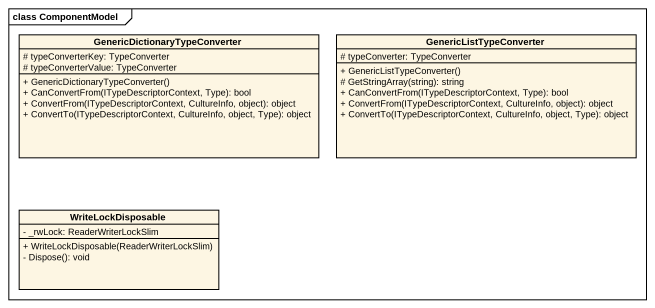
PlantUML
@startuml
mainframe class ComponentModel
hide circle
hide empty members
skinparam classAttributeIconSize 0
class "GenericDictionaryTypeConverter" as GenericDictionaryTypeConvert {
  # typeConverterKey: TypeConverter
  # typeConverterValue: TypeConverter
  + GenericDictionaryTypeConverter()
  + CanConvertFrom(ITypeDescriptorContext, Type): bool
  + ConvertFrom(ITypeDescriptorContext, CultureInfo, object): object
  + ConvertTo(ITypeDescriptorContext, CultureInfo, object, Type): object
}
class GenericListTypeConverter {
  # typeConverter: TypeConverter
  + GenericListTypeConverter()
  # GetStringArray(string): string
  + CanConvertFrom(ITypeDescriptorContext, Type): bool
  + ConvertFrom(ITypeDescriptorContext, CultureInfo, object): object
  + ConvertTo(ITypeDescriptorContext, CultureInfo, object, Type): object
}
class WriteLockDisposable {
  - _rwLock: ReaderWriterLockSlim
  + WriteLockDisposable(ReaderWriterLockSlim)
  - Dispose(): void
}
@enduml
